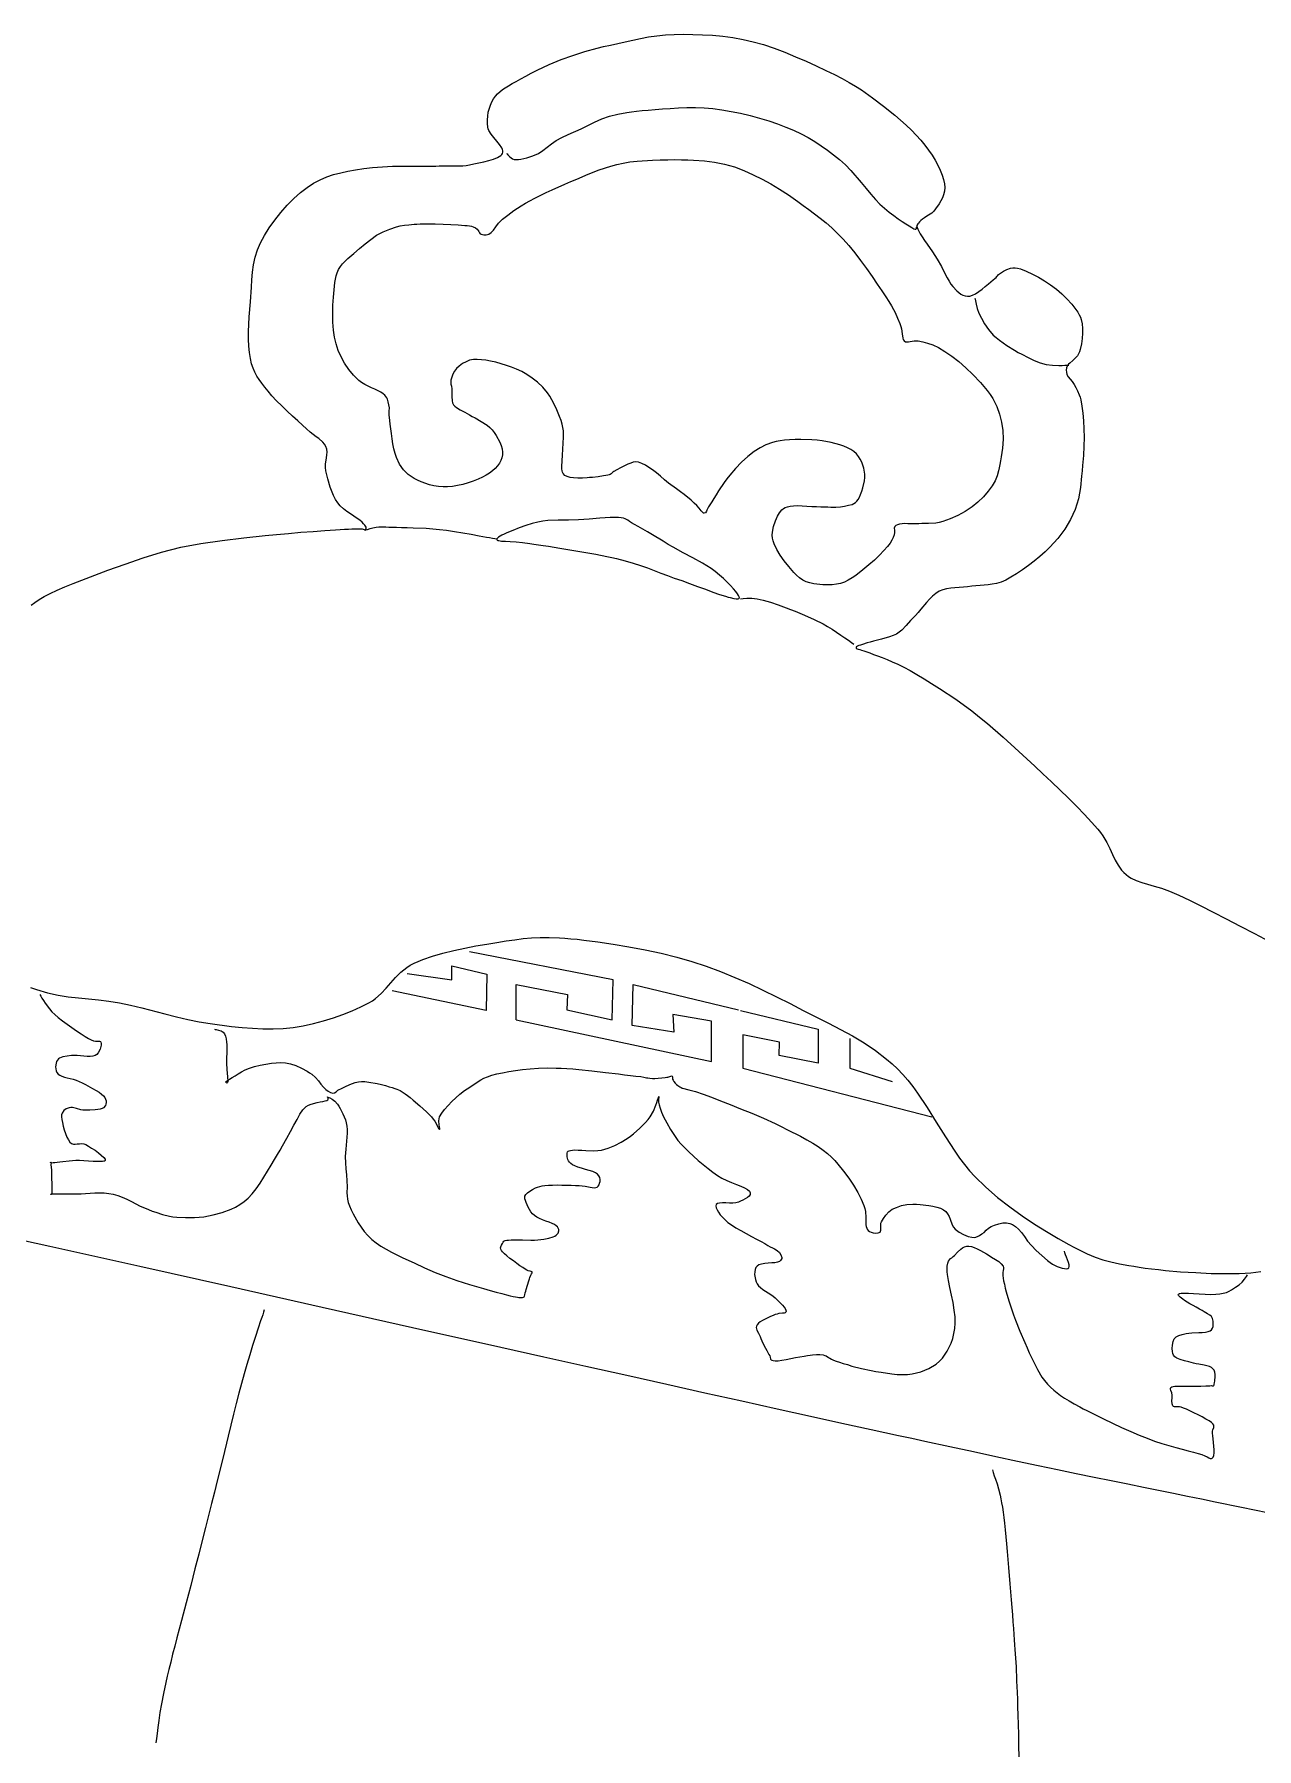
# Model space of a CAD drawing. Header units: millimetres. Extents: x 7 to 210, y 79 to 183.
# Drawn here: x 35.03 to 53.38, y 157.23 to 182.97 of the extents above; entities that cross this region are included whole.
import ezdxf

# ---------------------------------------------------------------- set-up
doc = ezdxf.new("R2010")
doc.units = ezdxf.units.MM
doc.header["$MEASUREMENT"] = 0
doc.layers.get('0').update_dxf_attribs({"linetype": 'CONTINUOUS'})

msp = doc.modelspace()

# ---------------------------------------------------------------- linework, layer by layer
at = {"color": 3}
for points in [[(42.058, 181.182), (42.063, 181.201), (42.062, 181.22), (42.057, 181.242), (42.046, 181.265), (42.014, 181.313), (41.973, 181.365), (41.928, 181.418), (41.887, 181.472), (41.854, 181.526), (41.843, 181.552), (41.837, 181.578), (41.831, 181.631), (41.831, 181.686), (41.836, 181.743), (41.845, 181.799), (41.877, 181.908), (41.898, 181.958), (41.923, 182.003), (41.952, 182.043), (41.983, 182.078), (42.057, 182.139), (42.1, 182.168), (42.149, 182.197), (42.204, 182.229), (42.264, 182.263), (42.332, 182.301), (42.407, 182.342), (42.489, 182.386), (42.576, 182.429), (42.758, 182.515), (42.94, 182.591), (43.115, 182.654), (43.292, 182.71), (43.477, 182.761), (43.576, 182.785), (43.679, 182.809), (43.897, 182.859), (44.13, 182.909), (44.25, 182.931), (44.376, 182.949), (44.504, 182.962), (44.636, 182.969), (44.773, 182.97), (44.916, 182.969), (45.062, 182.964), (45.212, 182.955), (45.364, 182.94), (45.516, 182.92), (45.669, 182.893), (45.82, 182.859), (45.974, 182.815), (46.133, 182.761), (46.295, 182.701), (46.457, 182.634), (46.615, 182.565), (46.766, 182.495), (46.908, 182.427), (47.038, 182.364), (47.154, 182.304), (47.259, 182.247), (47.355, 182.191), (47.445, 182.135), (47.612, 182.018), (47.777, 181.893), (47.948, 181.755), (48.115, 181.607), (48.194, 181.53), (48.268, 181.455), (48.337, 181.379), (48.398, 181.306), (48.504, 181.155), (48.551, 181.079), (48.592, 181.003), (48.628, 180.929), (48.656, 180.857), (48.678, 180.789), (48.692, 180.727), (48.697, 180.668), (48.691, 180.614), (48.678, 180.562), (48.659, 180.513), (48.609, 180.425), (48.558, 180.348), (48.531, 180.315), (48.5, 180.286), (48.428, 180.237), (48.393, 180.216), (48.362, 180.196), (48.335, 180.175), (48.314, 180.155), (48.3, 180.136), (48.289, 180.123), (48.277, 180.098), (48.278, 180.084), (48.282, 180.067), (48.292, 180.043), (48.306, 180.012), (48.327, 179.973), (48.356, 179.927), (48.391, 179.875), (48.43, 179.82), (48.51, 179.704), (48.548, 179.647), (48.583, 179.592), (48.644, 179.483), (48.702, 179.37), (48.73, 179.315), (48.759, 179.265), (48.788, 179.22), (48.818, 179.181), (48.877, 179.117), (48.906, 179.091), (48.936, 179.069), (48.967, 179.052), (49, 179.041), (49.034, 179.036), (49.07, 179.039), (49.111, 179.052), (49.157, 179.075), (49.206, 179.108), (49.256, 179.145), (49.304, 179.184), (49.35, 179.222), (49.389, 179.255), (49.423, 179.282), (49.447, 179.302), (49.465, 179.319), (49.476, 179.332), (49.486, 179.344), (49.502, 179.365), (49.515, 179.375), (49.532, 179.385), (49.575, 179.412), (49.626, 179.44), (49.683, 179.46), (49.716, 179.465), (49.75, 179.464), (49.788, 179.458), (49.83, 179.447), (49.919, 179.414), (50.012, 179.371), (50.103, 179.324), (50.192, 179.27), (50.282, 179.209), (50.37, 179.142), (50.45, 179.072), (50.526, 178.997), (50.6, 178.917), (50.664, 178.836), (50.691, 178.797), (50.713, 178.758), (50.73, 178.723), (50.744, 178.688), (50.759, 178.621), (50.764, 178.555), (50.763, 178.484), (50.758, 178.405), (50.746, 178.322), (50.727, 178.24), (50.715, 178.203), (50.702, 178.171), (50.685, 178.142), (50.664, 178.116), (50.617, 178.073), (50.572, 178.034), (50.553, 178.015), (50.539, 177.997), (50.523, 177.961), (50.517, 177.929), (50.52, 177.897), (50.529, 177.863), (50.547, 177.828), (50.575, 177.793), (50.606, 177.756), (50.635, 177.712), (50.662, 177.665), (50.689, 177.615), (50.714, 177.556), (50.725, 177.521), (50.736, 177.482), (50.753, 177.389), (50.767, 177.283), (50.777, 177.166), (50.783, 177.044), (50.785, 176.918), (50.784, 176.784), (50.777, 176.644), (50.764, 176.496), (50.756, 176.418), (50.749, 176.336), (50.73, 176.167), (50.7, 175.996), (50.679, 175.913), (50.651, 175.835), (50.582, 175.684), (50.496, 175.541), (50.393, 175.402), (50.273, 175.268), (50.203, 175.2), (50.124, 175.131), (50.039, 175.061), (49.951, 174.992), (49.861, 174.928), (49.773, 174.87), (49.689, 174.819), (49.612, 174.776), (49.541, 174.746), (49.473, 174.725), (49.408, 174.712), (49.346, 174.703), (49.224, 174.695), (49.163, 174.69), (49.101, 174.682), (49.038, 174.674), (48.974, 174.668), (48.846, 174.661), (48.784, 174.655), (48.723, 174.645), (48.665, 174.63), (48.61, 174.607), (48.559, 174.574), (48.51, 174.535), (48.465, 174.489), (48.42, 174.439), (48.336, 174.337), (48.296, 174.289), (48.255, 174.246), (48.183, 174.167), (48.118, 174.092), (48.051, 174.024), (48.012, 173.994), (47.97, 173.966), (47.921, 173.942), (47.865, 173.921), (47.744, 173.887), (47.684, 173.872), (47.627, 173.858), (47.576, 173.845), (47.533, 173.832), (47.463, 173.809), (47.433, 173.8), (47.408, 173.791), (47.388, 173.783), (47.373, 173.775), (47.365, 173.766), (47.364, 173.757), (47.368, 173.749), (47.379, 173.742), (47.396, 173.736), (47.419, 173.731), (47.447, 173.723), (47.483, 173.713), (47.524, 173.7), (47.571, 173.681), (47.626, 173.659), (47.687, 173.636), (47.755, 173.611), (47.829, 173.582), (47.908, 173.549), (47.993, 173.511), (48.082, 173.467), (48.176, 173.416), (48.275, 173.359), (48.384, 173.295), (48.498, 173.224), (48.617, 173.149), (48.861, 172.987), (49.101, 172.812), (49.218, 172.719), (49.336, 172.622), (49.573, 172.417), (49.809, 172.202), (50.046, 171.98), (50.168, 171.866), (50.295, 171.746), (50.551, 171.499), (50.675, 171.375), (50.791, 171.256), (50.897, 171.142), (50.991, 171.036), (51.031, 170.985), (51.066, 170.935), (51.125, 170.838), (51.173, 170.745), (51.213, 170.656), (51.253, 170.572), (51.296, 170.493), (51.349, 170.421), (51.38, 170.387), (51.416, 170.355), (51.454, 170.327), (51.492, 170.302), (51.57, 170.264), (51.652, 170.233), (51.74, 170.208), (51.838, 170.182), (51.947, 170.149), (52.07, 170.104), (52.137, 170.076), (52.209, 170.043), (52.366, 169.968), (52.538, 169.884), (52.723, 169.79), (52.92, 169.689), (53.127, 169.581), (53.344, 169.467), (53.567, 169.347)], [(34.983, 174.399), (35.039, 174.441), (35.104, 174.485), (35.181, 174.529), (35.272, 174.574), (35.376, 174.622), (35.492, 174.673), (35.615, 174.724), (35.743, 174.775), (35.876, 174.826), (36.138, 174.923), (36.397, 175.017), (36.664, 175.109), (36.941, 175.195), (37.229, 175.268), (37.533, 175.325), (37.851, 175.371), (38.174, 175.409), (38.498, 175.444), (38.667, 175.461), (38.846, 175.477), (39.031, 175.493), (39.215, 175.506), (39.39, 175.519), (39.472, 175.524), (39.55, 175.529), (39.622, 175.534), (39.689, 175.538), (39.748, 175.541), (39.799, 175.545), (39.842, 175.547), (39.879, 175.547), (39.909, 175.547), (39.932, 175.546), (39.952, 175.544), (39.967, 175.541), (39.984, 175.536), (39.992, 175.53), (39.993, 175.526), (39.995, 175.525), (40.001, 175.528), (40.013, 175.544), (40.011, 175.568), (40.003, 175.583), (39.991, 175.601), (39.973, 175.622), (39.95, 175.646), (39.919, 175.673), (39.876, 175.702), (39.828, 175.734), (39.776, 175.768), (39.722, 175.805), (39.67, 175.846), (39.624, 175.889), (39.585, 175.935), (39.552, 175.987), (39.523, 176.045), (39.474, 176.17), (39.435, 176.298), (39.421, 176.358), (39.409, 176.414), (39.402, 176.466), (39.403, 176.516), (39.416, 176.61), (39.422, 176.655), (39.425, 176.698), (39.421, 176.739), (39.409, 176.78), (39.388, 176.815), (39.363, 176.845), (39.3, 176.899), (39.262, 176.927), (39.219, 176.959), (39.171, 176.997), (39.119, 177.044), (39.058, 177.101), (38.987, 177.166), (38.909, 177.238), (38.828, 177.313), (38.747, 177.39), (38.669, 177.467), (38.599, 177.541), (38.54, 177.611), (38.49, 177.674), (38.445, 177.73), (38.406, 177.785), (38.371, 177.838), (38.341, 177.895), (38.315, 177.956), (38.293, 178.024), (38.275, 178.102), (38.261, 178.191), (38.252, 178.288), (38.249, 178.393), (38.249, 178.503), (38.258, 178.728), (38.275, 178.952), (38.29, 179.173), (38.296, 179.285), (38.307, 179.397), (38.322, 179.51), (38.346, 179.622), (38.38, 179.732), (38.426, 179.84), (38.486, 179.95), (38.559, 180.065), (38.641, 180.18), (38.732, 180.294), (38.828, 180.403), (38.927, 180.503), (39.027, 180.594), (39.125, 180.671), (39.223, 180.735), (39.321, 180.787), (39.421, 180.829), (39.523, 180.863), (39.63, 180.891), (39.739, 180.914), (39.854, 180.935), (39.975, 180.955), (40.108, 180.971), (40.255, 180.982), (40.41, 180.988), (40.567, 180.991), (40.721, 180.991), (40.867, 180.991), (40.934, 180.991), (40.998, 180.991), (41.056, 180.991), (41.109, 180.993), (41.156, 180.995), (41.198, 180.995), (41.27, 180.995), (41.328, 180.995), (41.378, 180.994), (41.422, 180.995), (41.465, 180.997), (41.512, 181.002), (41.565, 181.012), (41.63, 181.024), (41.703, 181.038), (41.779, 181.055), (41.854, 181.073), (41.924, 181.094), (41.984, 181.12), (42.031, 181.149), (42.047, 181.165), (42.058, 181.182)], [(41.298, 177.648), (41.298, 177.594), (41.297, 177.53), (41.301, 177.466), (41.31, 177.436), (41.323, 177.409), (41.343, 177.386), (41.366, 177.367), (41.425, 177.333), (41.493, 177.299), (41.565, 177.258), (41.604, 177.234), (41.647, 177.21), (41.74, 177.159), (41.829, 177.1), (41.869, 177.067), (41.903, 177.031), (41.934, 176.991), (41.964, 176.946), (42.017, 176.847), (42.037, 176.797), (42.052, 176.746), (42.059, 176.698), (42.058, 176.654), (42.049, 176.612), (42.033, 176.57), (42.011, 176.53), (41.983, 176.49), (41.948, 176.452), (41.909, 176.416), (41.864, 176.383), (41.815, 176.351), (41.758, 176.321), (41.692, 176.291), (41.619, 176.262), (41.541, 176.236), (41.461, 176.213), (41.383, 176.194), (41.306, 176.181), (41.235, 176.175), (41.167, 176.175), (41.098, 176.18), (41.03, 176.192), (40.964, 176.207), (40.839, 176.249), (40.783, 176.274), (40.731, 176.301), (40.686, 176.329), (40.645, 176.361), (40.574, 176.431), (40.515, 176.516), (40.467, 176.616), (40.446, 176.676), (40.428, 176.745), (40.413, 176.819), (40.401, 176.897), (40.39, 176.975), (40.381, 177.048), (40.373, 177.114), (40.366, 177.17), (40.361, 177.216), (40.359, 177.254), (40.358, 177.286), (40.359, 177.314), (40.36, 177.362), (40.353, 177.409), (40.343, 177.454), (40.332, 177.493), (40.322, 177.512), (40.309, 177.531), (40.291, 177.551), (40.266, 177.573), (40.233, 177.596), (40.191, 177.618), (40.144, 177.64), (40.094, 177.662), (39.991, 177.713), (39.943, 177.742), (39.9, 177.774), (39.824, 177.851), (39.752, 177.938), (39.689, 178.033), (39.635, 178.128), (39.594, 178.223), (39.562, 178.321), (39.539, 178.422), (39.522, 178.53), (39.513, 178.649), (39.51, 178.775), (39.514, 178.902), (39.522, 179.021), (39.53, 179.133), (39.54, 179.241), (39.561, 179.342), (39.577, 179.391), (39.598, 179.437), (39.625, 179.482), (39.659, 179.525), (39.738, 179.605), (39.825, 179.681), (39.913, 179.752), (39.996, 179.823), (40.08, 179.89), (40.169, 179.952), (40.266, 180.004), (40.366, 180.045), (40.468, 180.078), (40.525, 180.092), (40.586, 180.102), (40.655, 180.111), (40.731, 180.118), (40.774, 180.12), (40.822, 180.122), (40.93, 180.123), (41.046, 180.123), (41.167, 180.12), (41.285, 180.115), (41.395, 180.109), (41.445, 180.105), (41.491, 180.101), (41.53, 180.097), (41.565, 180.092), (41.595, 180.087), (41.619, 180.08), (41.655, 180.065), (41.68, 180.046), (41.694, 180.026), (41.704, 180.007), (41.712, 179.989), (41.723, 179.976), (41.739, 179.967), (41.778, 179.958), (41.815, 179.959), (41.852, 179.969), (41.89, 179.992), (41.925, 180.028), (41.958, 180.077), (41.999, 180.133), (42.026, 180.163), (42.058, 180.193), (42.137, 180.256), (42.229, 180.324), (42.339, 180.395), (42.401, 180.433), (42.468, 180.47), (42.542, 180.509), (42.624, 180.55), (42.712, 180.593), (42.804, 180.637), (42.992, 180.721), (43.085, 180.76), (43.175, 180.797), (43.345, 180.868), (43.511, 180.935), (43.682, 180.992), (43.772, 181.017), (43.868, 181.037), (43.97, 181.053), (44.08, 181.066), (44.31, 181.081), (44.425, 181.086), (44.538, 181.087), (44.645, 181.088), (44.745, 181.087), (44.838, 181.086), (44.925, 181.082), (45.088, 181.071), (45.242, 181.051), (45.392, 181.021), (45.539, 180.978), (45.68, 180.924), (45.818, 180.861), (45.955, 180.793), (46.087, 180.723), (46.216, 180.646), (46.349, 180.56), (46.418, 180.511), (46.492, 180.458), (46.571, 180.4), (46.653, 180.34), (46.826, 180.209), (46.914, 180.138), (47.001, 180.062), (47.088, 179.981), (47.172, 179.895), (47.256, 179.799), (47.345, 179.69), (47.433, 179.573), (47.52, 179.453), (47.604, 179.334), (47.682, 179.22), (47.751, 179.118), (47.81, 179.03), (47.858, 178.957), (47.896, 178.893), (47.926, 178.839), (47.951, 178.791), (47.988, 178.706), (48.02, 178.627), (48.035, 178.585), (48.044, 178.546), (48.055, 178.472), (48.064, 178.41), (48.073, 178.386), (48.088, 178.366), (48.107, 178.355), (48.128, 178.351), (48.152, 178.352), (48.178, 178.356), (48.235, 178.367), (48.266, 178.369), (48.297, 178.366), (48.364, 178.353), (48.436, 178.335), (48.514, 178.308), (48.599, 178.266), (48.695, 178.208), (48.799, 178.137), (48.906, 178.055), (49.011, 177.963), (49.118, 177.86), (49.229, 177.743), (49.282, 177.683), (49.332, 177.622), (49.376, 177.561), (49.415, 177.501), (49.475, 177.384), (49.518, 177.265), (49.547, 177.146), (49.566, 177.023), (49.571, 176.892), (49.562, 176.757), (49.544, 176.626), (49.534, 176.566), (49.523, 176.511), (49.514, 176.461), (49.504, 176.417), (49.48, 176.34), (49.45, 176.267), (49.406, 176.192), (49.346, 176.11), (49.275, 176.026), (49.193, 175.945), (49.104, 175.873), (49.003, 175.806), (48.892, 175.745), (48.777, 175.693), (48.667, 175.654), (48.613, 175.641), (48.56, 175.632), (48.452, 175.623), (48.35, 175.623), (48.305, 175.622), (48.264, 175.621), (48.196, 175.619), (48.141, 175.621), (48.095, 175.623), (48.054, 175.621), (48.017, 175.615), (47.987, 175.607), (47.963, 175.596), (47.945, 175.579), (47.938, 175.554), (47.94, 175.524), (47.943, 175.489), (47.936, 175.453), (47.921, 175.416), (47.903, 175.377), (47.875, 175.332), (47.835, 175.281), (47.783, 175.218), (47.718, 175.148), (47.643, 175.074), (47.558, 175.003), (47.464, 174.927), (47.36, 174.846), (47.304, 174.808), (47.247, 174.774), (47.189, 174.746), (47.131, 174.726), (47.069, 174.713), (47.003, 174.704), (46.866, 174.702), (46.732, 174.717), (46.67, 174.732), (46.614, 174.751), (46.563, 174.776), (46.515, 174.809), (46.47, 174.847), (46.429, 174.889), (46.354, 174.979), (46.286, 175.066), (46.226, 175.15), (46.173, 175.235), (46.133, 175.322), (46.119, 175.364), (46.11, 175.407), (46.107, 175.45), (46.108, 175.493), (46.125, 175.582), (46.153, 175.665), (46.169, 175.701), (46.185, 175.734), (46.217, 175.787), (46.252, 175.83), (46.275, 175.848), (46.302, 175.863), (46.335, 175.875), (46.375, 175.885), (46.425, 175.891), (46.486, 175.893), (46.554, 175.891), (46.626, 175.887), (46.699, 175.882), (46.769, 175.878), (46.834, 175.874), (46.891, 175.873), (46.94, 175.873), (46.984, 175.872), (47.062, 175.872), (47.13, 175.875), (47.193, 175.885), (47.253, 175.898), (47.307, 175.912), (47.331, 175.924), (47.354, 175.939), (47.375, 175.96), (47.394, 175.986), (47.414, 176.02), (47.433, 176.062), (47.451, 176.109), (47.468, 176.16), (47.491, 176.266), (47.496, 176.317), (47.495, 176.364), (47.481, 176.456), (47.45, 176.547), (47.428, 176.59), (47.401, 176.632), (47.369, 176.67), (47.332, 176.704), (47.288, 176.734), (47.238, 176.761), (47.182, 176.785), (47.122, 176.807), (46.991, 176.842), (46.853, 176.867), (46.78, 176.876), (46.701, 176.883), (46.533, 176.888), (46.449, 176.887), (46.367, 176.883), (46.292, 176.876), (46.224, 176.867), (46.163, 176.856), (46.108, 176.843), (46.012, 176.808), (45.923, 176.762), (45.833, 176.704), (45.738, 176.631), (45.645, 176.545), (45.554, 176.45), (45.468, 176.351), (45.425, 176.298), (45.384, 176.239), (45.302, 176.115), (45.264, 176.055), (45.229, 175.998), (45.198, 175.948), (45.171, 175.907), (45.151, 175.874), (45.136, 175.847), (45.125, 175.825), (45.118, 175.808), (45.105, 175.786), (45.087, 175.778), (45.075, 175.78), (45.063, 175.788), (45.039, 175.817), (45.011, 175.856), (44.977, 175.895), (44.936, 175.932), (44.888, 175.973), (44.783, 176.059), (44.727, 176.101), (44.668, 176.144), (44.547, 176.233), (44.487, 176.283), (44.427, 176.335), (44.367, 176.386), (44.311, 176.43), (44.255, 176.468), (44.202, 176.501), (44.15, 176.527), (44.101, 176.544), (44.059, 176.549), (44.021, 176.545), (43.982, 176.533), (43.94, 176.517), (43.888, 176.493), (43.831, 176.462), (43.776, 176.43), (43.731, 176.404), (43.715, 176.395), (43.704, 176.387), (43.69, 176.373), (43.672, 176.362), (43.658, 176.357), (43.637, 176.351), (43.608, 176.345), (43.574, 176.339), (43.493, 176.328), (43.408, 176.318), (43.366, 176.314), (43.329, 176.312), (43.257, 176.308), (43.188, 176.306), (43.125, 176.309), (43.072, 176.318), (43.029, 176.331), (42.996, 176.348), (42.971, 176.375), (42.961, 176.395), (42.954, 176.418), (42.949, 176.448), (42.948, 176.482), (42.953, 176.564), (42.961, 176.653), (42.965, 176.743), (42.968, 176.831), (42.974, 176.922), (42.972, 177.017), (42.965, 177.066), (42.954, 177.118), (42.937, 177.173), (42.916, 177.234), (42.864, 177.359), (42.801, 177.482), (42.769, 177.538), (42.735, 177.588), (42.664, 177.674), (42.584, 177.747), (42.502, 177.808), (42.422, 177.863), (42.346, 177.907), (42.269, 177.942), (42.193, 177.971), (42.117, 177.997), (42.038, 178.022), (41.957, 178.045), (41.88, 178.063), (41.806, 178.076), (41.741, 178.084), (41.679, 178.088), (41.621, 178.086), (41.565, 178.076), (41.511, 178.054), (41.458, 178.025), (41.409, 177.989), (41.37, 177.952), (41.338, 177.912), (41.314, 177.866), (41.297, 177.82), (41.285, 177.778), (41.281, 177.746), (41.285, 177.717), (41.292, 177.687), (41.298, 177.648)]]:
    msp.add_lwpolyline(points, dxfattribs=at)
at = {"color": 7}
for points in [[(42.117, 181.182), (42.126, 181.173), (42.139, 181.16), (42.169, 181.129), (42.21, 181.1), (42.235, 181.091), (42.264, 181.088), (42.297, 181.09), (42.335, 181.096), (42.422, 181.117), (42.513, 181.147), (42.596, 181.182), (42.665, 181.224), (42.728, 181.275), (42.792, 181.327), (42.865, 181.377), (42.95, 181.422), (43.042, 181.466), (43.238, 181.553), (43.338, 181.602), (43.439, 181.653), (43.547, 181.702), (43.666, 181.742), (43.791, 181.773), (43.922, 181.797), (43.993, 181.807), (44.069, 181.815), (44.154, 181.824), (44.246, 181.831), (44.347, 181.839), (44.458, 181.849), (44.575, 181.858), (44.699, 181.866), (44.825, 181.872), (44.955, 181.872), (45.086, 181.867), (45.216, 181.856), (45.349, 181.837), (45.488, 181.813), (45.63, 181.784), (45.774, 181.75), (45.917, 181.712), (46.055, 181.67), (46.187, 181.625), (46.311, 181.578), (46.427, 181.529), (46.538, 181.475), (46.644, 181.418), (46.745, 181.358), (46.937, 181.228), (47.118, 181.088), (47.204, 181.011), (47.286, 180.926), (47.441, 180.745), (47.514, 180.655), (47.584, 180.569), (47.654, 180.49), (47.723, 180.42), (47.861, 180.301), (47.929, 180.248), (47.995, 180.201), (48.056, 180.159), (48.112, 180.123), (48.161, 180.092), (48.201, 180.067), (48.23, 180.051), (48.25, 180.045), (48.262, 180.045), (48.269, 180.052), (48.272, 180.069), (48.273, 180.076), (48.276, 180.079)], [(49.146, 179.009), (49.15, 178.992), (49.154, 178.97), (49.164, 178.916), (49.181, 178.851), (49.208, 178.782), (49.247, 178.706), (49.293, 178.623), (49.351, 178.537), (49.423, 178.455), (49.467, 178.416), (49.516, 178.376), (49.627, 178.299), (49.744, 178.227), (49.799, 178.194), (49.851, 178.165), (49.947, 178.115), (50.039, 178.072), (50.128, 178.039), (50.216, 178.014), (50.311, 178.001), (50.409, 177.998), (50.455, 177.999), (50.495, 178), (50.53, 178.002), (50.556, 178.002)], [(40.009, 175.528), (40.034, 175.537), (40.07, 175.549), (40.113, 175.562), (40.161, 175.57), (40.204, 175.574), (40.247, 175.575), (40.274, 175.574), (40.308, 175.573), (40.351, 175.571), (40.404, 175.57), (40.469, 175.568), (40.545, 175.567), (40.629, 175.565), (40.72, 175.562), (40.914, 175.554), (41.113, 175.537), (41.219, 175.523), (41.338, 175.506), (41.463, 175.485), (41.588, 175.463), (41.708, 175.441), (41.816, 175.422), (41.864, 175.413), (41.907, 175.406), (41.944, 175.399), (41.975, 175.394)], [(41.975, 175.394), (41.974, 175.385), (41.978, 175.377), (41.987, 175.372), (42.001, 175.368), (42.043, 175.362), (42.101, 175.359), (42.175, 175.355), (42.262, 175.351), (42.36, 175.342), (42.468, 175.327), (42.528, 175.317), (42.596, 175.307), (42.669, 175.295), (42.748, 175.283), (42.917, 175.256), (43.097, 175.227), (43.279, 175.197), (43.457, 175.165), (43.624, 175.132), (43.701, 175.116), (43.771, 175.1), (43.901, 175.066), (44.019, 175.031), (44.129, 174.994), (44.233, 174.957), (44.432, 174.881), (44.532, 174.843), (44.636, 174.806), (44.747, 174.767), (44.865, 174.725), (44.985, 174.681), (45.103, 174.637), (45.215, 174.596), (45.317, 174.561), (45.406, 174.532), (45.443, 174.521), (45.476, 174.512), (45.528, 174.5), (45.567, 174.495), (45.593, 174.494), (45.607, 174.5), (45.613, 174.51), (45.611, 174.526), (45.601, 174.546), (45.585, 174.571), (45.561, 174.604), (45.526, 174.644), (45.482, 174.692), (45.43, 174.743), (45.373, 174.797), (45.313, 174.851), (45.252, 174.902), (45.191, 174.949), (45.127, 174.991), (45.06, 175.032), (44.916, 175.11), (44.767, 175.187), (44.619, 175.268), (44.545, 175.312), (44.467, 175.358), (44.309, 175.454), (44.233, 175.5), (44.162, 175.542), (44.096, 175.58), (44.04, 175.612), (43.996, 175.637), (43.964, 175.657), (43.94, 175.674), (43.919, 175.687), (43.899, 175.696), (43.875, 175.703), (43.841, 175.709), (43.797, 175.713), (43.739, 175.715), (43.672, 175.714), (43.599, 175.71), (43.521, 175.705), (43.359, 175.691), (43.2, 175.679), (43.048, 175.676), (42.895, 175.676), (42.74, 175.67), (42.664, 175.661), (42.587, 175.646), (42.503, 175.623), (42.408, 175.594), (42.308, 175.559), (42.212, 175.522), (42.123, 175.485), (42.084, 175.466), (42.05, 175.449), (42.021, 175.433), (41.998, 175.418), (41.983, 175.405), (41.975, 175.394)], [(45.631, 174.494), (45.671, 174.497), (45.727, 174.502), (45.798, 174.503), (45.879, 174.494), (45.972, 174.473), (46.078, 174.443), (46.194, 174.405), (46.315, 174.361), (46.379, 174.336), (46.448, 174.309), (46.591, 174.25), (46.735, 174.185), (46.87, 174.117), (46.936, 174.08), (47.003, 174.038), (47.135, 173.951), (47.196, 173.908), (47.251, 173.871), (47.297, 173.839), (47.332, 173.815)], [(34.976, 168.657), (35.063, 168.627), (35.229, 168.579), (35.388, 168.545), (35.542, 168.52), (35.694, 168.503), (35.996, 168.474), (36.15, 168.454), (36.31, 168.428), (36.476, 168.393), (36.645, 168.352), (36.991, 168.264), (37.164, 168.22), (37.336, 168.179), (37.505, 168.144), (37.67, 168.117), (37.993, 168.074), (38.151, 168.058), (38.308, 168.046), (38.463, 168.039), (38.616, 168.038), (38.768, 168.045), (38.917, 168.06), (39.068, 168.084), (39.22, 168.117), (39.371, 168.157), (39.52, 168.204), (39.664, 168.255), (39.803, 168.31), (39.932, 168.368), (40.051, 168.428), (40.105, 168.459), (40.154, 168.493), (40.239, 168.567), (40.314, 168.647), (40.384, 168.729), (40.455, 168.811), (40.532, 168.889), (40.623, 168.96), (40.675, 168.993), (40.731, 169.023), (40.794, 169.05), (40.861, 169.077), (41.006, 169.127), (41.162, 169.172), (41.326, 169.213), (41.659, 169.282), (41.821, 169.31), (41.974, 169.335), (42.114, 169.357), (42.244, 169.376), (42.369, 169.392), (42.493, 169.404), (42.622, 169.41), (42.76, 169.411), (42.912, 169.405), (42.995, 169.4), (43.084, 169.391), (43.178, 169.382), (43.278, 169.37), (43.491, 169.344), (43.719, 169.31), (43.956, 169.271), (44.197, 169.225), (44.437, 169.174), (44.673, 169.115), (44.898, 169.051), (45.115, 168.979), (45.331, 168.899), (45.546, 168.81), (45.758, 168.717), (46.172, 168.518), (46.374, 168.416), (46.57, 168.315), (46.76, 168.217), (46.948, 168.122), (47.131, 168.028), (47.31, 167.931), (47.485, 167.826), (47.657, 167.711), (47.823, 167.582), (47.905, 167.512), (47.986, 167.436), (48.065, 167.354), (48.142, 167.266), (48.216, 167.171), (48.288, 167.07), (48.429, 166.858), (48.566, 166.637), (48.704, 166.415), (48.845, 166.2), (48.916, 166.097), (48.991, 165.999), (49.067, 165.906), (49.146, 165.82), (49.312, 165.66), (49.489, 165.508), (49.672, 165.364), (49.857, 165.231), (50.042, 165.107), (50.223, 164.994), (50.395, 164.892), (50.556, 164.801), (50.631, 164.76), (50.702, 164.723), (50.832, 164.662), (50.952, 164.611), (51.069, 164.572), (51.188, 164.539), (51.315, 164.512), (51.455, 164.486), (51.532, 164.473), (51.614, 164.46), (51.704, 164.447), (51.8, 164.435), (51.903, 164.423), (52.01, 164.412), (52.234, 164.392), (52.465, 164.378), (52.695, 164.367), (52.914, 164.363), (53.017, 164.363), (53.114, 164.365), (53.205, 164.369), (53.287, 164.375), (53.439, 164.395)], [(42.263, 168.173), (42.263, 168.705), (43.032, 168.552), (43.026, 168.321), (43.702, 168.173), (43.717, 168.774), (41.565, 169.193)], [(40.63, 168.869), (41.298, 168.774), (41.298, 168.982), (41.823, 168.86), (41.814, 168.314), (40.403, 168.608)], [(42.263, 168.173), (45.197, 167.546), (45.197, 168.155), (44.616, 168.252), (44.627, 167.987), (44.006, 168.088), (44.019, 168.705), (45.599, 168.321)], [(35.113, 168.553), (35.129, 168.53), (35.147, 168.5), (35.169, 168.464), (35.195, 168.424), (35.259, 168.338), (35.297, 168.295), (35.34, 168.252), (35.392, 168.208), (35.454, 168.159), (35.523, 168.108), (35.595, 168.057), (35.666, 168.007), (35.734, 167.962), (35.795, 167.923), (35.844, 167.892), (35.885, 167.871), (35.92, 167.86), (35.951, 167.855), (35.976, 167.855), (36.012, 167.854), (36.024, 167.85), (36.033, 167.838), (36.037, 167.819), (36.037, 167.794), (36.023, 167.733), (35.992, 167.676), (35.97, 167.653), (35.945, 167.636), (35.912, 167.627), (35.872, 167.624), (35.825, 167.625), (35.776, 167.628), (35.677, 167.636), (35.631, 167.638), (35.592, 167.636), (35.523, 167.628), (35.462, 167.617), (35.412, 167.599), (35.393, 167.586), (35.378, 167.57), (35.367, 167.55), (35.358, 167.525), (35.351, 167.466), (35.354, 167.436), (35.36, 167.407), (35.372, 167.38), (35.39, 167.357), (35.415, 167.34), (35.446, 167.326), (35.484, 167.314), (35.526, 167.303), (35.616, 167.281), (35.661, 167.267), (35.705, 167.248), (35.751, 167.226), (35.802, 167.2), (35.907, 167.143), (35.959, 167.114), (36.004, 167.085), (36.042, 167.056), (36.071, 167.03), (36.09, 167.005), (36.103, 166.98), (36.11, 166.955), (36.111, 166.93), (36.107, 166.908), (36.099, 166.887), (36.071, 166.853), (36.049, 166.841), (36.02, 166.832), (35.985, 166.826), (35.947, 166.822), (35.867, 166.817), (35.829, 166.816), (35.794, 166.816), (35.761, 166.818), (35.728, 166.824), (35.664, 166.841), (35.605, 166.855), (35.578, 166.857), (35.554, 166.853), (35.511, 166.837), (35.475, 166.811), (35.45, 166.771), (35.442, 166.746), (35.441, 166.716), (35.444, 166.678), (35.453, 166.63), (35.466, 166.576), (35.482, 166.52), (35.501, 166.465), (35.522, 166.413), (35.544, 166.369), (35.566, 166.337), (35.591, 166.317), (35.618, 166.308), (35.646, 166.307), (35.676, 166.31), (35.708, 166.313), (35.74, 166.315), (35.773, 166.312), (35.806, 166.299), (35.845, 166.278), (35.892, 166.248), (35.943, 166.214), (35.994, 166.178), (36.038, 166.141), (36.074, 166.108), (36.094, 166.079), (36.097, 166.069), (36.096, 166.06), (36.089, 166.053), (36.075, 166.049), (36.057, 166.045), (36.035, 166.044), (35.98, 166.044), (35.915, 166.047), (35.845, 166.052), (35.775, 166.057), (35.71, 166.06), (35.655, 166.06), (35.555, 166.053), (35.458, 166.042), (35.415, 166.036), (35.375, 166.032), (35.341, 166.027), (35.313, 166.024), (35.294, 166.023), (35.283, 166.025), (35.277, 166.028), (35.277, 166.032), (35.281, 166.035), (35.283, 166.032), (35.283, 166.024), (35.282, 165.998), (35.285, 165.962), (35.289, 165.915), (35.291, 165.863), (35.292, 165.831), (35.292, 165.794), (35.293, 165.71), (35.294, 165.669), (35.294, 165.631), (35.295, 165.6), (35.296, 165.576), (35.295, 165.561), (35.291, 165.552), (35.285, 165.55), (35.281, 165.551), (35.279, 165.554), (35.282, 165.557), (35.292, 165.561), (35.311, 165.561), (35.338, 165.561), (35.373, 165.561), (35.415, 165.561), (35.461, 165.561), (35.565, 165.561), (35.677, 165.561), (35.736, 165.562), (35.8, 165.566), (35.938, 165.574), (36.08, 165.574), (36.149, 165.568), (36.218, 165.557), (36.285, 165.537), (36.352, 165.511), (36.421, 165.48), (36.489, 165.446), (36.621, 165.378), (36.685, 165.348), (36.745, 165.323), (36.802, 165.302), (36.856, 165.283), (36.957, 165.25), (37.059, 165.225), (37.112, 165.217), (37.171, 165.211), (37.299, 165.203), (37.436, 165.204), (37.577, 165.216), (37.714, 165.244), (37.849, 165.282), (37.984, 165.331), (38.049, 165.362), (38.115, 165.399), (38.179, 165.444), (38.24, 165.496), (38.3, 165.56), (38.361, 165.636), (38.421, 165.721), (38.478, 165.811), (38.534, 165.903), (38.587, 165.993), (38.637, 166.076), (38.682, 166.151), (38.723, 166.217), (38.759, 166.28), (38.822, 166.395), (38.876, 166.499), (38.929, 166.593), (38.976, 166.679), (39.017, 166.755), (39.06, 166.82), (39.113, 166.873), (39.148, 166.893), (39.189, 166.909), (39.278, 166.932), (39.322, 166.94), (39.362, 166.947), (39.397, 166.955), (39.422, 166.963), (39.436, 166.972), (39.443, 166.982), (39.444, 166.991), (39.44, 167), (39.431, 167.012), (39.431, 167.015), (39.438, 167.013), (39.466, 167.003), (39.504, 166.983), (39.544, 166.952), (39.583, 166.907), (39.602, 166.877), (39.623, 166.843), (39.664, 166.763), (39.7, 166.673), (39.714, 166.625), (39.724, 166.576), (39.728, 166.525), (39.728, 166.47), (39.718, 166.352), (39.705, 166.233), (39.699, 166.123), (39.701, 166.026), (39.708, 165.936), (39.716, 165.848), (39.724, 165.758), (39.725, 165.667), (39.723, 165.578), (39.725, 165.531), (39.731, 165.483), (39.742, 165.433), (39.761, 165.38), (39.786, 165.322), (39.816, 165.259), (39.89, 165.126), (39.983, 164.995), (40.036, 164.933), (40.095, 164.876), (40.16, 164.824), (40.232, 164.775), (40.311, 164.729), (40.394, 164.684), (40.565, 164.602), (40.731, 164.523), (40.89, 164.45), (41.046, 164.382), (41.207, 164.319), (41.375, 164.259), (41.467, 164.228), (41.565, 164.197), (41.772, 164.137), (41.871, 164.11), (41.965, 164.084), (42.048, 164.062), (42.117, 164.045), (42.173, 164.031), (42.217, 164.02), (42.252, 164.013), (42.281, 164.008), (42.303, 164.006), (42.322, 164.005), (42.356, 164.006), (42.371, 164.009), (42.381, 164.013), (42.389, 164.024), (42.391, 164.045), (42.399, 164.075), (42.407, 164.097), (42.415, 164.126), (42.435, 164.191), (42.453, 164.256), (42.461, 164.284), (42.468, 164.307), (42.482, 164.339), (42.495, 164.36), (42.503, 164.375), (42.501, 164.389), (42.489, 164.397), (42.471, 164.399), (42.441, 164.406), (42.421, 164.415), (42.396, 164.43), (42.363, 164.453), (42.32, 164.482), (42.272, 164.516), (42.221, 164.554), (42.17, 164.591), (42.124, 164.628), (42.086, 164.66), (42.058, 164.688), (42.041, 164.71), (42.032, 164.731), (42.03, 164.749), (42.031, 164.764), (42.044, 164.792), (42.058, 164.814), (42.066, 164.834), (42.076, 164.848), (42.086, 164.854), (42.1, 164.859), (42.121, 164.863), (42.15, 164.867), (42.19, 164.87), (42.239, 164.87), (42.297, 164.869), (42.359, 164.868), (42.484, 164.866), (42.54, 164.867), (42.59, 164.87), (42.677, 164.881), (42.756, 164.896), (42.82, 164.915), (42.845, 164.926), (42.865, 164.939), (42.893, 164.969), (42.903, 165.005), (42.902, 165.025), (42.895, 165.043), (42.883, 165.063), (42.865, 165.082), (42.838, 165.099), (42.802, 165.116), (42.758, 165.133), (42.71, 165.151), (42.661, 165.168), (42.614, 165.188), (42.571, 165.209), (42.536, 165.233), (42.508, 165.26), (42.483, 165.292), (42.441, 165.361), (42.411, 165.429), (42.401, 165.459), (42.394, 165.485), (42.394, 165.524), (42.408, 165.553), (42.434, 165.577), (42.468, 165.601), (42.508, 165.626), (42.555, 165.651), (42.584, 165.662), (42.616, 165.672), (42.653, 165.68), (42.696, 165.686), (42.748, 165.691), (42.81, 165.693), (42.878, 165.694), (42.95, 165.693), (43.022, 165.692), (43.091, 165.691), (43.154, 165.688), (43.209, 165.686), (43.299, 165.677), (43.374, 165.662), (43.434, 165.652), (43.458, 165.654), (43.477, 165.661), (43.494, 165.675), (43.507, 165.695), (43.516, 165.72), (43.522, 165.747), (43.522, 165.776), (43.517, 165.804), (43.505, 165.831), (43.486, 165.855), (43.455, 165.875), (43.412, 165.894), (43.359, 165.911), (43.302, 165.928), (43.244, 165.945), (43.191, 165.962), (43.144, 165.979), (43.108, 165.997), (43.082, 166.016), (43.063, 166.036), (43.049, 166.057), (43.038, 166.077), (43.028, 166.116), (43.027, 166.148), (43.028, 166.173), (43.035, 166.192), (43.045, 166.2), (43.059, 166.206), (43.08, 166.212), (43.108, 166.217), (43.146, 166.219), (43.193, 166.217), (43.248, 166.214), (43.307, 166.21), (43.43, 166.206), (43.49, 166.209), (43.544, 166.217), (43.646, 166.244), (43.744, 166.284), (43.839, 166.334), (43.931, 166.392), (43.978, 166.425), (44.026, 166.464), (44.12, 166.546), (44.206, 166.633), (44.242, 166.676), (44.275, 166.716), (44.325, 166.801), (44.36, 166.89), (44.373, 166.93), (44.384, 166.965), (44.393, 166.994), (44.401, 167.013), (44.406, 167.022), (44.408, 167.024), (44.406, 167.018), (44.404, 167.008), (44.398, 166.976), (44.401, 166.938), (44.41, 166.897), (44.423, 166.848), (44.443, 166.788), (44.476, 166.716), (44.522, 166.628), (44.578, 166.528), (44.648, 166.419), (44.69, 166.363), (44.737, 166.308), (44.792, 166.25), (44.855, 166.189), (44.924, 166.126), (44.996, 166.062), (45.144, 165.94), (45.215, 165.885), (45.283, 165.837), (45.35, 165.796), (45.423, 165.76), (45.497, 165.729), (45.568, 165.7), (45.634, 165.674), (45.691, 165.65), (45.736, 165.626), (45.765, 165.601), (45.776, 165.576), (45.773, 165.552), (45.758, 165.527), (45.733, 165.505), (45.702, 165.484), (45.667, 165.466), (45.632, 165.449), (45.599, 165.435), (45.562, 165.426), (45.516, 165.422), (45.464, 165.423), (45.412, 165.424), (45.361, 165.424), (45.317, 165.423), (45.285, 165.415), (45.266, 165.401), (45.261, 165.379), (45.265, 165.351), (45.278, 165.319), (45.299, 165.285), (45.326, 165.247), (45.36, 165.208), (45.399, 165.169), (45.442, 165.132), (45.495, 165.093), (45.562, 165.051), (45.636, 165.008), (45.715, 164.964), (45.794, 164.922), (45.87, 164.881), (45.938, 164.844), (45.993, 164.813), (46.038, 164.787), (46.077, 164.766), (46.11, 164.749), (46.138, 164.734), (46.182, 164.708), (46.214, 164.679), (46.237, 164.644), (46.249, 164.607), (46.248, 164.589), (46.242, 164.573), (46.232, 164.558), (46.214, 164.544), (46.185, 164.533), (46.146, 164.527), (46.098, 164.523), (46.047, 164.519), (45.995, 164.514), (45.947, 164.507), (45.907, 164.494), (45.879, 164.477), (45.861, 164.453), (45.849, 164.423), (45.843, 164.389), (45.841, 164.352), (45.853, 164.276), (45.864, 164.241), (45.879, 164.209), (45.9, 164.179), (45.93, 164.152), (45.965, 164.125), (46.004, 164.099), (46.084, 164.049), (46.12, 164.024), (46.151, 163.998), (46.207, 163.944), (46.26, 163.888), (46.283, 163.861), (46.3, 163.837), (46.311, 163.815), (46.315, 163.797), (46.311, 163.784), (46.3, 163.776), (46.283, 163.771), (46.26, 163.769), (46.207, 163.763), (46.179, 163.756), (46.151, 163.747), (46.12, 163.733), (46.082, 163.717), (46.002, 163.678), (45.962, 163.658), (45.927, 163.637), (45.899, 163.617), (45.879, 163.596), (45.869, 163.575), (45.866, 163.555), (45.869, 163.535), (45.876, 163.514), (45.898, 163.47), (45.923, 163.419), (45.935, 163.389), (45.951, 163.354), (45.986, 163.28), (46.024, 163.207), (46.042, 163.176), (46.057, 163.15), (46.069, 163.128), (46.074, 163.109), (46.082, 163.08), (46.089, 163.069), (46.1, 163.061), (46.12, 163.056), (46.151, 163.053), (46.194, 163.055), (46.25, 163.062), (46.315, 163.074), (46.384, 163.087), (46.454, 163.101), (46.522, 163.114), (46.583, 163.125), (46.634, 163.134), (46.676, 163.138), (46.712, 163.143), (46.77, 163.148), (46.82, 163.148), (46.87, 163.142), (46.894, 163.135), (46.915, 163.127), (46.95, 163.105), (46.971, 163.092), (46.995, 163.078), (47.027, 163.064), (47.066, 163.049), (47.115, 163.033), (47.172, 163.015), (47.235, 162.996), (47.301, 162.975), (47.444, 162.937), (47.589, 162.907), (47.663, 162.894), (47.74, 162.881), (47.902, 162.858), (47.982, 162.85), (48.06, 162.847), (48.135, 162.848), (48.205, 162.856), (48.336, 162.888), (48.458, 162.937), (48.567, 163.005), (48.616, 163.046), (48.659, 163.091), (48.733, 163.197), (48.791, 163.32), (48.814, 163.389), (48.832, 163.462), (48.845, 163.54), (48.852, 163.621), (48.85, 163.712), (48.838, 163.816), (48.819, 163.927), (48.796, 164.041), (48.772, 164.153), (48.751, 164.257), (48.737, 164.348), (48.732, 164.388), (48.73, 164.422), (48.733, 164.477), (48.739, 164.519), (48.75, 164.549), (48.766, 164.571), (48.783, 164.588), (48.802, 164.602), (48.823, 164.618), (48.843, 164.637), (48.887, 164.684), (48.936, 164.729), (48.963, 164.749), (48.992, 164.764), (49.024, 164.773), (49.057, 164.775), (49.095, 164.769), (49.138, 164.755), (49.183, 164.735), (49.23, 164.71), (49.321, 164.658), (49.363, 164.633), (49.398, 164.611), (49.457, 164.576), (49.506, 164.543), (49.544, 164.509), (49.571, 164.473), (49.578, 164.455), (49.579, 164.438), (49.573, 164.406), (49.569, 164.386), (49.566, 164.363), (49.566, 164.333), (49.571, 164.296), (49.579, 164.253), (49.591, 164.202), (49.604, 164.146), (49.618, 164.087), (49.655, 163.956), (49.7, 163.818), (49.726, 163.744), (49.756, 163.665), (49.823, 163.497), (49.895, 163.328), (49.93, 163.248), (49.964, 163.175), (50.027, 163.043), (50.087, 162.922), (50.154, 162.81), (50.193, 162.756), (50.237, 162.705), (50.284, 162.657), (50.331, 162.613), (50.381, 162.572), (50.434, 162.533), (50.494, 162.494), (50.561, 162.452), (50.637, 162.409), (50.724, 162.361), (50.774, 162.335), (50.827, 162.306), (50.945, 162.246), (51.075, 162.183), (51.211, 162.119), (51.349, 162.054), (51.485, 161.994), (51.614, 161.938), (51.732, 161.89), (51.843, 161.849), (51.953, 161.813), (52.06, 161.78), (52.163, 161.752), (52.26, 161.726), (52.349, 161.703), (52.428, 161.683), (52.496, 161.664), (52.552, 161.645), (52.596, 161.627), (52.631, 161.611), (52.658, 161.597), (52.679, 161.589), (52.696, 161.586), (52.71, 161.592), (52.723, 161.605), (52.733, 161.631), (52.737, 161.67), (52.737, 161.719), (52.734, 161.772), (52.728, 161.827), (52.723, 161.88), (52.718, 161.928), (52.715, 161.966), (52.715, 161.995), (52.72, 162.019), (52.732, 162.054), (52.734, 162.071), (52.731, 162.086), (52.719, 162.105), (52.697, 162.126), (52.663, 162.152), (52.615, 162.18), (52.559, 162.211), (52.497, 162.243), (52.434, 162.273), (52.373, 162.301), (52.321, 162.326), (52.278, 162.344), (52.244, 162.357), (52.216, 162.362), (52.172, 162.365), (52.141, 162.365), (52.129, 162.369), (52.119, 162.378), (52.106, 162.409), (52.105, 162.452), (52.108, 162.497), (52.11, 162.537), (52.101, 162.573), (52.088, 162.61), (52.084, 162.626), (52.084, 162.641), (52.089, 162.654), (52.101, 162.663), (52.123, 162.67), (52.15, 162.673), (52.183, 162.675), (52.221, 162.675), (52.301, 162.672), (52.378, 162.672), (52.456, 162.673), (52.539, 162.675), (52.615, 162.676), (52.646, 162.678), (52.672, 162.68), (52.693, 162.681), (52.707, 162.68), (52.726, 162.679), (52.734, 162.684), (52.737, 162.692), (52.74, 162.705), (52.743, 162.724), (52.747, 162.751), (52.753, 162.816), (52.751, 162.849), (52.746, 162.882), (52.736, 162.911), (52.72, 162.934), (52.697, 162.951), (52.666, 162.966), (52.629, 162.976), (52.589, 162.986), (52.506, 163.001), (52.466, 163.009), (52.43, 163.018), (52.36, 163.037), (52.291, 163.055), (52.229, 163.073), (52.202, 163.082), (52.18, 163.093), (52.149, 163.114), (52.13, 163.137), (52.119, 163.163), (52.114, 163.195), (52.11, 163.238), (52.112, 163.291), (52.121, 163.342), (52.14, 163.384), (52.17, 163.413), (52.209, 163.433), (52.259, 163.449), (52.32, 163.464), (52.358, 163.47), (52.404, 163.473), (52.508, 163.477), (52.559, 163.48), (52.607, 163.484), (52.648, 163.492), (52.678, 163.504), (52.699, 163.521), (52.713, 163.542), (52.722, 163.567), (52.725, 163.594), (52.722, 163.647), (52.718, 163.671), (52.712, 163.691), (52.697, 163.72), (52.672, 163.739), (52.637, 163.76), (52.589, 163.788), (52.556, 163.808), (52.516, 163.831), (52.469, 163.857), (52.422, 163.884), (52.375, 163.911), (52.331, 163.936), (52.295, 163.959), (52.268, 163.979), (52.227, 164.011), (52.211, 164.024), (52.201, 164.036), (52.196, 164.046), (52.201, 164.055), (52.218, 164.062), (52.245, 164.068), (52.265, 164.07), (52.291, 164.071), (52.354, 164.069), (52.43, 164.065), (52.515, 164.059), (52.602, 164.054), (52.685, 164.051), (52.762, 164.052), (52.824, 164.057), (52.875, 164.067), (52.921, 164.081), (52.961, 164.097), (52.997, 164.117), (53.06, 164.157), (53.113, 164.196), (53.159, 164.236), (53.195, 164.28), (53.221, 164.319), (53.24, 164.347)], [(45.63, 168.314), (46.796, 168.031), (46.796, 167.521), (46.21, 167.636), (46.214, 167.838), (45.665, 167.95), (45.665, 167.449), (48.501, 166.716)], [(37.734, 168.031), (37.745, 168.029), (37.76, 168.026), (37.797, 168.018), (37.837, 168.006), (37.868, 167.987), (37.887, 167.961), (37.902, 167.93), (37.911, 167.889), (37.918, 167.837), (37.92, 167.805), (37.921, 167.768), (37.92, 167.683), (37.918, 167.596), (37.918, 167.515), (37.922, 167.438), (37.928, 167.362), (37.931, 167.326), (37.933, 167.295), (37.935, 167.268), (37.935, 167.248), (37.933, 167.234), (37.928, 167.227), (37.922, 167.224), (37.915, 167.226), (37.906, 167.236), (37.906, 167.242), (37.91, 167.248), (37.93, 167.262), (37.962, 167.282), (38.002, 167.306), (38.045, 167.332), (38.091, 167.36), (38.142, 167.392), (38.199, 167.422), (38.263, 167.449), (38.338, 167.472), (38.422, 167.493), (38.508, 167.509), (38.59, 167.521), (38.664, 167.529), (38.734, 167.532), (38.802, 167.529), (38.875, 167.515), (38.956, 167.487), (39.042, 167.448), (39.125, 167.402), (39.162, 167.379), (39.195, 167.357), (39.25, 167.309), (39.295, 167.256), (39.333, 167.206), (39.371, 167.163), (39.409, 167.129), (39.444, 167.102), (39.478, 167.081), (39.51, 167.072), (39.538, 167.077), (39.561, 167.093), (39.589, 167.116), (39.608, 167.127), (39.632, 167.138), (39.693, 167.167), (39.766, 167.202), (39.849, 167.233), (39.895, 167.244), (39.942, 167.248), (39.994, 167.246), (40.053, 167.239), (40.178, 167.215), (40.242, 167.201), (40.301, 167.185), (40.356, 167.169), (40.404, 167.155), (40.443, 167.143), (40.474, 167.133), (40.5, 167.122), (40.524, 167.111), (40.57, 167.083), (40.597, 167.063), (40.631, 167.038), (40.671, 167.007), (40.718, 166.969), (40.817, 166.882), (40.868, 166.836), (40.916, 166.792), (40.957, 166.751), (40.992, 166.716), (41.02, 166.683), (41.042, 166.65), (41.076, 166.589), (41.088, 166.563), (41.098, 166.544), (41.106, 166.531), (41.114, 166.526), (41.119, 166.532), (41.118, 166.546), (41.115, 166.567), (41.11, 166.595), (41.103, 166.657), (41.106, 166.688), (41.114, 166.716), (41.146, 166.771), (41.189, 166.829), (41.242, 166.888), (41.299, 166.946), (41.356, 167.002), (41.418, 167.057), (41.487, 167.111), (41.566, 167.163), (41.647, 167.216), (41.732, 167.27), (41.78, 167.295), (41.835, 167.319), (41.899, 167.34), (41.975, 167.36), (42.06, 167.378), (42.152, 167.396), (42.252, 167.412), (42.359, 167.426), (42.474, 167.438), (42.597, 167.446), (42.727, 167.45), (42.865, 167.449), (42.941, 167.447), (43.024, 167.442), (43.112, 167.435), (43.205, 167.427), (43.401, 167.407), (43.603, 167.384), (43.798, 167.361), (43.891, 167.349), (43.978, 167.339), (44.061, 167.329), (44.136, 167.32), (44.18, 167.314), (44.22, 167.302), (44.241, 167.3), (44.271, 167.297), (44.307, 167.294), (44.346, 167.294), (44.393, 167.297), (44.447, 167.303), (44.5, 167.309), (44.522, 167.312), (44.54, 167.314), (44.567, 167.321), (44.584, 167.327), (44.596, 167.331), (44.605, 167.328), (44.61, 167.319), (44.61, 167.303), (44.611, 167.284), (44.617, 167.266), (44.631, 167.246), (44.649, 167.224), (44.669, 167.203), (44.687, 167.186), (44.717, 167.167), (44.73, 167.162), (44.739, 167.158), (44.753, 167.147), (44.761, 167.145), (44.853, 167.124), (44.956, 167.095), (45.069, 167.056), (45.194, 167.01), (45.328, 166.959), (45.473, 166.901), (45.631, 166.839), (45.8, 166.77), (45.974, 166.695), (46.151, 166.615), (46.241, 166.57), (46.336, 166.524), (46.529, 166.424), (46.623, 166.373), (46.713, 166.321), (46.796, 166.269), (46.87, 166.217), (46.935, 166.165), (46.993, 166.113), (47.046, 166.06), (47.093, 166.007), (47.178, 165.901), (47.256, 165.795), (47.328, 165.689), (47.391, 165.583), (47.443, 165.479), (47.483, 165.384), (47.496, 165.338), (47.504, 165.293), (47.51, 165.205), (47.511, 165.129), (47.512, 165.097), (47.517, 165.069), (47.524, 165.047), (47.531, 165.03), (47.547, 165.008), (47.566, 164.996), (47.589, 164.987), (47.622, 164.977), (47.66, 164.971), (47.697, 164.974), (47.724, 164.987), (47.731, 164.999), (47.735, 165.014), (47.734, 165.053), (47.734, 165.099), (47.738, 165.12), (47.747, 165.142), (47.774, 165.19), (47.81, 165.24), (47.854, 165.288), (47.908, 165.328), (47.972, 165.358), (48.044, 165.384), (48.126, 165.401), (48.217, 165.406), (48.269, 165.405), (48.328, 165.401), (48.455, 165.387), (48.517, 165.375), (48.578, 165.361), (48.631, 165.343), (48.676, 165.322), (48.711, 165.294), (48.737, 165.259), (48.759, 165.22), (48.776, 165.178), (48.807, 165.097), (48.826, 165.061), (48.849, 165.031), (48.909, 164.984), (48.976, 164.948), (49.044, 164.922), (49.101, 164.908), (49.147, 164.907), (49.184, 164.918), (49.218, 164.937), (49.252, 164.958), (49.286, 164.982), (49.318, 165.013), (49.351, 165.043), (49.392, 165.069), (49.444, 165.09), (49.505, 165.111), (49.566, 165.123), (49.622, 165.125), (49.67, 165.117), (49.713, 165.098), (49.756, 165.069), (49.801, 165.031), (49.846, 164.981), (49.89, 164.919), (49.939, 164.852), (49.997, 164.784), (50.069, 164.711), (50.151, 164.633), (50.235, 164.56), (50.275, 164.529), (50.311, 164.505), (50.384, 164.468), (50.457, 164.444), (50.491, 164.438), (50.519, 164.436), (50.542, 164.44), (50.557, 164.449), (50.563, 164.468), (50.56, 164.496), (50.551, 164.532), (50.538, 164.571), (50.524, 164.611), (50.509, 164.646), (50.497, 164.677), (50.49, 164.699)], [(47.27, 167.892), (47.27, 167.449), (47.908, 167.248)]]:
    msp.add_lwpolyline(points, dxfattribs=at)
at = {"color": 5}
for points in [[(34.606, 164.922), (35.267, 164.775), (36.615, 164.473), (37.983, 164.167), (39.353, 163.86), (40.709, 163.556), (42.035, 163.259), (42.68, 163.114), (43.311, 162.973), (43.926, 162.836), (44.523, 162.702), (45.097, 162.574), (45.65, 162.451), (46.178, 162.334), (46.678, 162.223), (47.149, 162.119), (47.589, 162.023), (47.798, 161.977), (48.003, 161.933), (48.202, 161.89), (48.396, 161.847), (48.769, 161.766), (49.126, 161.69), (49.464, 161.618), (49.787, 161.549), (50.095, 161.484), (50.388, 161.423), (50.669, 161.364), (50.937, 161.308), (51.194, 161.256), (51.44, 161.205), (51.676, 161.156), (51.905, 161.11), (52.126, 161.066), (52.339, 161.022), (52.548, 160.979), (52.752, 160.938), (53.15, 160.857), (53.54, 160.777)], [(38.483, 163.818), (38.472, 163.785), (38.46, 163.746), (38.446, 163.702), (38.429, 163.653), (38.392, 163.542), (38.352, 163.418), (38.308, 163.283), (38.265, 163.143), (38.221, 163), (38.18, 162.858), (38.141, 162.715), (38.102, 162.566), (38.062, 162.411), (38.023, 162.252), (37.942, 161.923), (37.859, 161.586), (37.775, 161.251), (37.734, 161.082), (37.691, 160.91), (37.647, 160.733), (37.6, 160.549), (37.552, 160.356), (37.501, 160.152), (37.473, 160.043), (37.443, 159.928), (37.411, 159.807), (37.379, 159.681), (37.31, 159.421), (37.24, 159.156), (37.173, 158.895), (37.139, 158.768), (37.108, 158.647), (37.079, 158.531), (37.052, 158.421), (37.028, 158.319), (37.006, 158.225), (36.97, 158.057), (36.941, 157.905), (36.918, 157.771), (36.901, 157.651), (36.888, 157.547), (36.877, 157.457), (36.867, 157.382), (36.858, 157.318)], [(49.41, 161.418), (49.422, 161.376), (49.439, 161.329), (49.459, 161.275), (49.48, 161.209), (49.503, 161.13), (49.527, 161.034), (49.538, 160.979), (49.549, 160.919), (49.56, 160.854), (49.571, 160.782), (49.58, 160.703), (49.591, 160.614), (49.601, 160.517), (49.612, 160.413), (49.623, 160.304), (49.633, 160.189), (49.653, 159.951), (49.674, 159.707), (49.692, 159.467), (49.701, 159.351), (49.71, 159.24), (49.718, 159.135), (49.725, 159.036), (49.731, 158.945), (49.738, 158.863), (49.744, 158.787), (49.748, 158.717), (49.757, 158.587), (49.765, 158.459), (49.768, 158.392), (49.771, 158.322), (49.774, 158.246), (49.778, 158.164), (49.782, 158.073), (49.785, 157.972), (49.788, 157.859), (49.792, 157.734), (49.796, 157.594), (49.8, 157.442), (49.804, 157.278), (49.809, 157.104)]]:
    msp.add_lwpolyline(points, dxfattribs=at)

doc.saveas('drawing.dxf')
